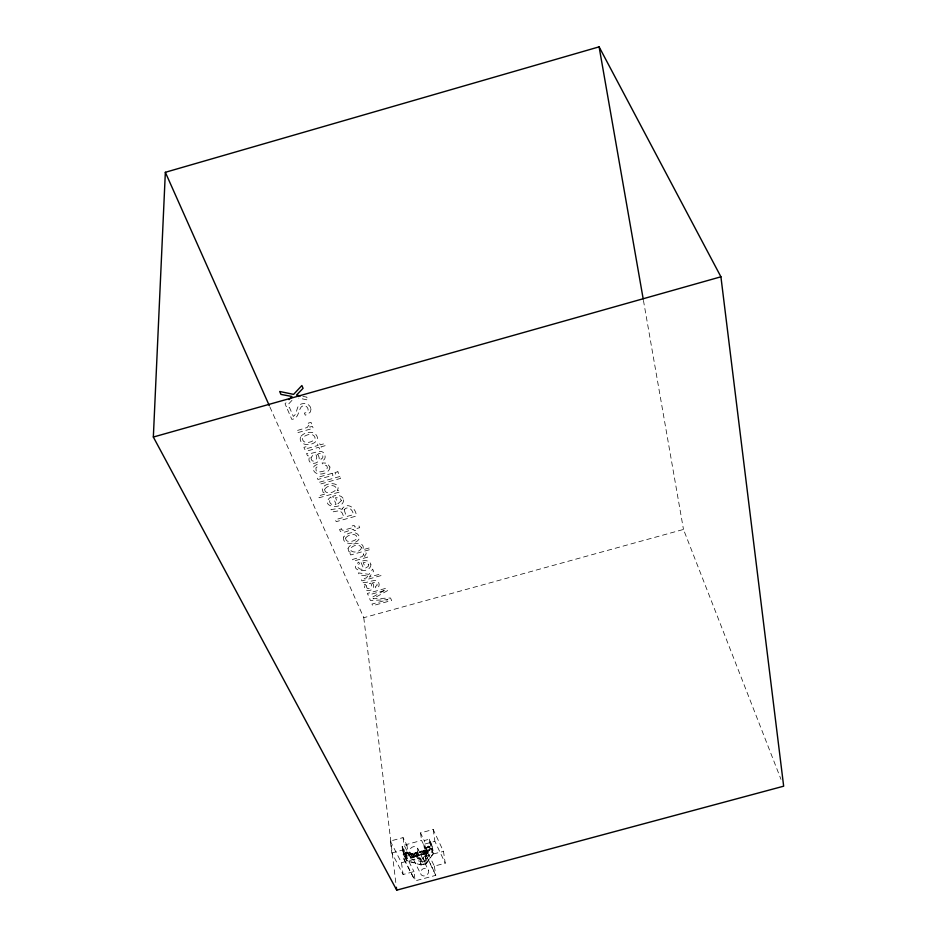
<?xml version="1.0" encoding="UTF-8"?>
<svg xmlns="http://www.w3.org/2000/svg" width="937" height="937" viewBox="0 0 937 937"><rect width="100%" height="100%" fill="white"/><g stroke="black" fill="none" stroke-linecap="round" stroke-linejoin="round"><path stroke-width="0.7" stroke-dasharray="4.68 3.51" d="M402.137 846.65L403.097 854.193L407.935 852.857L406.951 845.326L402.137 846.65L405.885 853.373L419.893 857.402L421.088 865.202L426.593 863.727L425.375 855.926L432.285 846.111L429.31 839.201L424.238 840.571L420.526 832.899L433.187 829.479L443.482 851.405L445.227 863.188L434.335 866.116L423.758 844.354L434.885 841.344L445.227 863.188M432.285 846.111L433.386 853.607L426.44 863.41L420.936 864.898L406.869 860.892L404.843 856.91L403.882 849.379M427.167 849.566L426.136 849.847L427.389 852.424L423.091 857.941L424.344 860.482L425.644 860.131L432.8 850.269L430.926 846.357L426.23 847.622L427.635 852.775L426.23 847.622M428.35 852.506L410.582 857.367L409.188 852.213L404.503 853.478L404.913 856.699L406.927 860.623L421.111 864.675L426.101 863.34L433.269 853.478L431.395 849.566L426.686 850.831M410.16 854.157L411.32 853.841L412.608 856.406L420.701 858.585L422.095 862.087L424.484 861.443L423.231 858.901L427.53 853.396L427.389 852.424M291.969 400.38L286.242 406.576L285.035 403.788L287.027 401.704M433.386 853.607L431.512 849.672L430.68 842.094M269.903 406.998L363.779 617.694L683.483 529.44L781.001 779.397M434.335 866.116L435.775 875.345L415.091 880.897L413.99 871.586L403.121 874.514L391.865 852.951L390.284 841.063L403.074 837.619L406.951 845.326M403.074 837.619L404.046 845.162L421.591 840.43L425.316 848.079L430.399 846.708L431.781 849.59M391.865 852.951L402.969 849.953L413.99 871.586M412.397 853.443L414.259 856.968M413.92 853.021L415.782 856.559M415.454 852.611L417.152 855.071L416.883 856.266L415.454 852.611L416.883 856.266M416.977 852.202L418.675 854.661L418.394 855.856L416.977 852.202L418.394 855.856M420.022 851.382L421.873 854.919M421.545 850.972L423.395 854.509M423.067 850.562L424.766 853.021L424.484 854.216L423.067 850.562L424.484 854.216M424.59 850.152L426.276 852.611L426.007 853.806L424.59 850.152L426.007 853.806M411.32 853.841L411.448 854.813L412.549 854.509M414.072 854.099L412.971 854.392L412.83 853.326M415.595 853.689L414.494 853.982L414.353 852.916M415.876 852.506L416.016 853.572L417.117 853.279M417.398 852.084L417.551 853.162L420.174 852.459M421.697 852.049L420.596 852.342L420.444 851.264M423.219 851.639L422.118 851.932L421.978 850.855M423.501 850.445L423.653 851.522L424.754 851.229M425.023 850.035L427.53 853.396M404.913 856.699L409.61 855.434L410.582 857.367M414.119 855.891L413.838 857.086M415.641 855.481L415.36 856.676M421.72 853.841L421.439 855.036M423.243 853.431L422.962 854.626M402.969 849.953L404.023 859.346L427.506 852.986L424.344 846.474L425.316 848.079L424.238 840.571M390.284 841.063L401.493 862.719L420.045 857.718L421.088 865.202M425.375 855.926L443.482 851.405M422.095 862.087L421.966 861.126L420.666 861.466L406.506 857.437L404.503 853.478M403.097 854.193L404.843 856.91M302.885 396.363L306.727 397.124L307.945 400.029L298.762 398.108M411.448 854.813L412.737 857.378L420.842 859.545M429.708 847.481C429.076 844.647 425.714 846.755 427.541 848.758M408.145 853.384A1.277 1.054 -33.6 0 0 406.049 853.63A1.277 1.054 -33.6 0 0 406.998 855.188A1.277 1.054 -33.6 0 0 408.145 853.384C407.654 850.538 403.988 852.365 405.873 854.497M428.877 846.334L428.373 847.704L427.167 847.329M403.952 858.772L415.009 880.335M404.023 859.346L415.091 880.897M410.453 857.578L404.046 845.162M409.785 852.26L420.69 873.905M416.016 853.572L417.305 856.149M420.701 858.585L421.966 861.126M417.551 853.162L418.827 855.739M417.75 848.606A4.404 3.643 -33 0 1 412.924 854.321A4.404 3.643 -33 0 1 410.64 848.395A4.404 3.643 -33 0 1 417.75 848.606L428.478 870.309A4.31 3.619 -34.1 0 1 423.77 875.966A4.31 3.619 -34.1 0 1 421.509 870.075A4.31 3.619 -34.1 0 1 428.478 870.309M423.653 851.522L424.906 854.099M425.175 851.112L426.429 853.689M423.758 844.354L425.082 853.08L435.682 874.771M435.775 875.345L425.082 853.08M407.29 852.202L406.623 853.595L405.463 853.092M643.438 300.39L683.483 529.44M430.411 842.176L431.512 849.672M429.31 839.201L430.399 846.708M433.187 829.479L434.885 841.344M426.136 849.847L426.276 850.808M425.527 856.242L426.593 863.727M425.644 860.131L426.101 863.34M420.526 832.899L421.591 840.43M424.344 860.482L424.484 861.443M423.091 857.941L423.231 858.901M401.493 862.719L403.121 874.514M412.608 856.406L412.737 857.378M409.188 852.213L409.61 855.434M406.506 857.437L406.927 860.623M405.885 853.373L406.869 860.892M403.554 849.449L404.526 856.98M363.779 617.694L396.187 885.805M343.633 499.854C343.504 511.063 318.111 506.636 330.761 497.032L331.534 498.835C326.615 501.283 332.248 506.917 336.09 504.27L332.682 496.329C336.418 494.771 342.649 494.982 343.633 499.854M329.929 467.071C329.742 475 312.817 477.261 313.274 467.961A5.505 4.158 -5 0 1 314.961 465.56L317.35 464.26L318.147 466.122L315.898 467.832L316.144 470.679A3.303 2.495 -5 0 0 318.275 471.815C321.602 472.342 329.906 470.093 326.603 465.513L322.89 464.799L322.094 462.925L327.036 463.171L329.929 467.071M317.76 454.445C324.706 465.162 304.185 466.755 310.006 456.05L307.477 455.722L306.528 453.508C310.627 454.714 316.331 450.978 321.625 451.517C325.783 452.887 326.872 460.114 321.719 460.817L320.958 459.013C325.338 458.029 321.45 451.271 318.111 453.965L317.76 454.445M361.483 547.618C360.862 551.987 351.867 554.013 350.251 549.433C351.234 545.451 359.749 543.261 361.483 547.618M310.99 409.129L310.452 411.929L307.687 414.248L305.263 415.173L304.384 413.076C311.857 412.362 306.704 402.5 301.316 406.822C298.013 410.992 298.856 418.605 291.805 419.401L286.921 408.134L289.439 407.419L293.328 416.403C298.071 413.604 295.53 405.077 301.866 403.824C305.755 402.535 310.545 404.784 310.99 409.129M368.745 564.765L368.206 566.428L365.547 568.08L363.216 562.622L366.824 562.587L368.745 564.765M370.911 564.542C370.642 574.721 346.678 571.055 358.766 562.106L359.457 563.734C354.725 565.983 360.113 571.172 363.673 568.642L360.593 561.439C364.036 560.068 369.951 559.975 370.911 564.542M311.025 457.689C311.271 464.752 319.412 459.598 315.839 454.527L312.689 455.523L311.025 457.689M302.499 438.399C302.44 444.407 311.107 442.768 314.059 439.957A3.748 2.881 -4.3 0 0 315.019 437.673C313.473 432.098 304.677 434.604 302.499 438.399M372.598 583.037C378.325 591.95 360.113 593.508 365.559 584.512L363.287 584.278L362.514 582.451C366.273 583.376 371.392 580.167 376.17 580.518C380.024 581.608 380.399 587.85 375.96 588.272L375.327 586.785L377.236 585.039L376.487 582.966L374.882 582.135L372.598 583.037M324.577 489.547C325.186 495.228 335.235 492.803 336.406 488.564C334.989 483.504 326.369 485.682 324.577 489.547M348.025 548.613L348.904 551.6L351.82 552.9L349.981 553.404L350.661 554.962L370.373 549.48L369.693 547.84L362.549 549.82C366.859 541.094 349.841 542.008 348.025 548.613M345.589 538.049C345.589 543.495 353.554 541.574 356.236 539.255A3.467 2.495 -7.1 0 0 357.173 537.252C355.615 532.286 347.721 534.816 345.589 538.049M366.426 585.859C366.484 591.715 373.793 587.464 370.865 583.13L367.995 584.02L366.426 585.859M344.184 509.681L346.28 516.662L353.179 514.729C353.425 509.845 347.686 505.207 344.184 509.681M322.223 488.845L323.101 492.3L325.982 493.776L318.322 495.919L319.13 497.746L339.99 491.925L339.241 490.121L337.25 490.683C342.31 481.536 324.214 481.782 322.223 488.845M308.859 425.222L307.195 427.495L296.701 430.68L297.579 432.695L313.227 428.291L312.419 426.37L309.714 427.131L311.576 424.192L311.037 422.341L308.25 423.126L308.859 425.222M300.402 437.099C298.364 446.27 312.326 446.445 316.425 440.812A6.758 5.2 -4.3 0 0 317.397 437.356C315.394 429.708 303.846 431.606 300.402 437.099M341.349 500.686L338.046 503.673L335.481 497.652L340.084 498.062L341.349 500.686M363.743 554.681L362.174 556.601L352.605 559.448L353.331 561.122L367.585 557.164L366.917 555.571L364.458 556.262L366.226 553.767C366.613 551.015 362.08 552.514 363.743 554.681M343.692 536.96C341.829 545.287 354.701 544.702 358.391 539.958A6.266 4.509 -7.1 0 0 359.375 536.936C357.36 530.096 346.983 532.298 343.692 536.96M342.509 508.322L342.064 509.412L339.065 508.428L330.948 509.576L332.014 512.012L339.627 510.642L342.087 512.808L344.008 517.294L335.352 519.707L336.196 521.663L356.353 516.041C356.423 508.932 348.025 501.576 342.509 508.322M367.749 576.021L366.519 577.883L361.237 579.347L361.916 580.893L381.183 575.552L380.527 573.994L369.33 577.098L373.535 571.265L372.657 569.169L368.955 574.358L358.438 572.882L359.339 574.967L367.749 576.021M384.147 590.626L369.658 598.731L370.408 600.453L387.953 599.703L371.977 604.06L372.68 605.7L391.584 600.488L390.553 598.005L372.961 598.766L387.485 590.65L386.442 588.167L367.363 593.449L368.089 595.112L384.147 590.626M305.989 446.75L303.928 447.324C305.239 454.679 315.055 447.289 318.931 447.441L319.599 449.022L321.719 448.425L321.051 446.844L325.373 445.625L324.542 443.634L320.22 444.852L319.423 442.978L317.303 443.576L318.088 445.45L307.992 448.284L306.727 448.179L305.989 446.75M332.155 473.337L317.057 477.565L317.889 479.486L332.963 475.258L332.155 473.337M337.87 471.744L334.977 472.553L335.786 474.473L338.667 473.665L337.87 471.744M339.85 476.5L319.119 482.297L319.927 484.171L340.635 478.374L339.85 476.5M341.513 528.901L339.581 529.44C340.881 536.151 350.04 529.065 353.624 529.358L354.221 530.764L356.224 530.201L355.627 528.808L359.703 527.672L358.953 525.903L354.889 527.039L354.186 525.376L352.171 525.926L352.886 527.59L343.364 530.248L342.181 530.166L341.513 528.901M428.443 849.367A1.277 1.054 -32.1 0 0 429.849 847.727A1.277 1.054 -32.1 0 0 427.787 847.634A1.277 1.054 -32.1 0 0 428.443 849.367"/><path stroke-width="1.41" d="M153.34 437.04L165.345 172.303L599.106 46.85L720.916 276.802L783.66 786.19L396.714 890.15L153.34 437.04L720.916 276.802M289.018 399.619L292.004 396.492L280.948 394.395L279.683 391.479L293.597 394.383L301.89 385.529L303.061 388.328L296.49 395.098L300.332 395.859M165.345 172.303L269.317 405.674M599.106 46.85L643.192 298.95M396.363 887.257L396.714 890.15"/></g></svg>
